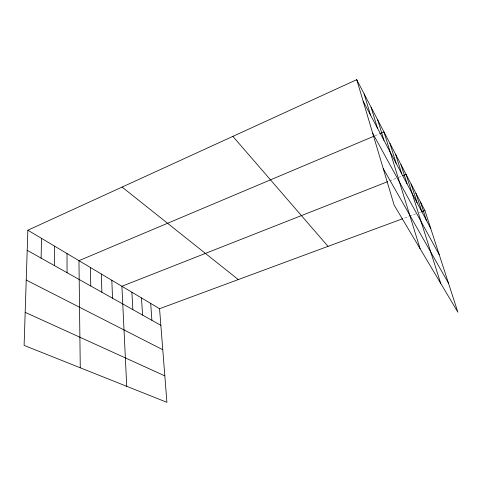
<?xml version="1.0" encoding="UTF-8"?>
<svg xmlns="http://www.w3.org/2000/svg" width="482" height="482" viewBox="0 0 482 482"><rect width="100%" height="100%" fill="white"/><g stroke="black" fill="none" stroke-linecap="round" stroke-linejoin="round"><path stroke-width="0.36" stroke-dasharray="2.41 1.81" d="M375.098 135.713L379.876 133.701M389.637 180.883L395.806 178.454M398.548 177.376L401.976 176.026M404.675 217.991L408.857 216.442M409.555 216.183L415.833 213.863M419.322 212.574L420.714 212.056"/><path stroke-width="0.72" d="M54.388 265.576L54.556 246.127M41.115 258.129L41.518 238.355M27.86 230.209L24.1 345.407L166.905 402.325L159.56 308.715L27.86 230.209L356.728 79.675L424.895 210.507L457.9 312.234L394.101 205.031L356.728 79.675M373.737 136.292L78.952 260.666L80.265 367.79M379.876 133.701L383.973 131.972L420.105 248.724M387.576 181.696L121.91 286.272L126.736 386.311M402.663 175.755L406.085 174.406L440.711 283.35M159.56 308.715L402.627 218.75M421.413 211.797L424.895 210.507M25.178 312.336L164.832 375.876M26.233 280.048L162.777 349.727M27.203 250.315L160.868 325.356M122.091 187.076L238.283 279.578M232.878 136.364L328.025 246.362M383.196 168.441L448.489 283.223M372.682 133.195L439.253 254.755M363.127 101.136L430.703 228.402M420.515 202.097L426.377 220.262M415.93 193.294L421.852 211.737M411.122 184.076L417.111 202.802M400.958 164.567L407.061 183.877M395.577 154.24L401.735 173.839M389.926 143.389L396.132 163.29M377.707 119.946L384.009 140.461M371.098 107.257L377.436 128.085M364.115 93.857L370.489 114.999M150.691 303.431L151.902 320.325M141.473 297.936L142.576 315.089M131.887 292.219L132.869 309.643M111.824 280.259L112.541 298.225M101.322 273.999L101.889 292.249M90.369 267.474L90.779 286.013M67.022 253.556L67.064 272.698"/></g></svg>
